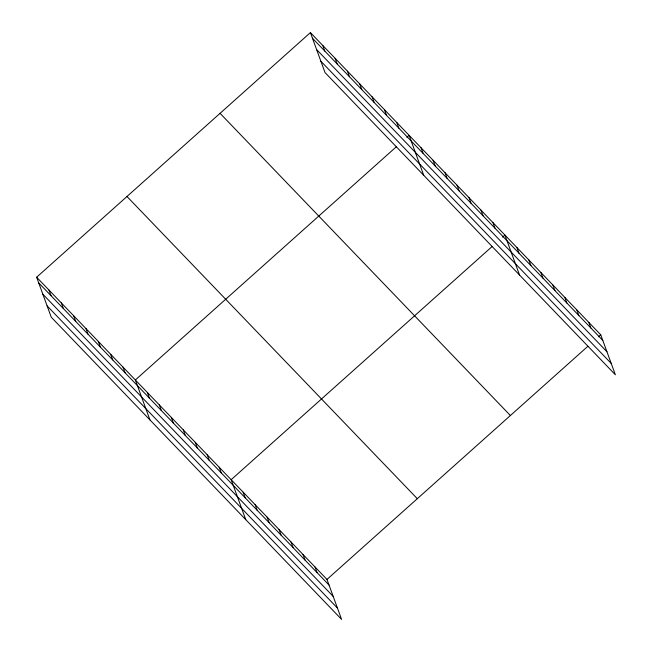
<?xml version="1.0" encoding="UTF-8"?>
<svg xmlns="http://www.w3.org/2000/svg" width="652" height="652" viewBox="0 0 652 652"><rect width="100%" height="100%" fill="white"/><g stroke="black" fill="none" stroke-linecap="round" stroke-linejoin="round"><path stroke-width="0.98" d="M36.634 277.23L326.97 579.424L341.599 619.4L51.263 317.206L36.634 277.23L310.401 32.6L600.736 334.794L615.366 374.77L325.03 72.576L310.401 32.6M396.212 146.879L135.347 379.977L149.976 419.953M406.84 137.376L409.114 135.347L423.743 175.323M492.024 246.603L231.158 479.701L245.788 519.677M502.651 237.1L504.925 235.07L519.554 275.046M326.97 579.424L587.835 346.326M598.463 336.823L600.736 334.794M312.463 38.24L602.798 340.425M316.611 49.568L606.947 351.762M320.882 61.239L611.217 363.433M220.058 113.326L510.394 415.52M126.977 196.505L417.313 498.698M38.696 282.87L329.032 585.064M42.845 294.199L333.18 596.393M47.115 305.878L337.451 608.072M588.764 322.324L590.826 327.964M576.784 309.863L578.846 315.495M564.811 297.393L566.873 303.033M552.831 284.932L554.893 290.564M540.858 272.463L542.92 278.102M528.878 260.001L530.94 265.633M516.906 247.532L518.968 253.172M492.953 222.601L495.015 228.241M480.972 210.14L483.034 215.771M469 197.67L471.062 203.31M457.019 185.209L459.081 190.84M445.047 172.739L447.109 178.379M433.067 160.278L435.128 165.91M421.094 147.808L423.156 153.448M396.775 122.503L398.837 128.134M384.435 109.658L386.497 115.298M372.096 96.814L374.158 102.454M359.757 83.969L361.819 89.609M347.418 71.133L349.48 76.765M335.079 58.289L337.141 63.92M322.74 45.444L324.802 51.076M314.989 566.963L317.051 572.595M303.017 554.493L305.079 560.133M291.036 542.032L293.098 547.664M279.064 529.563L281.126 535.202M267.084 517.101L269.146 522.733M255.111 504.632L257.173 510.272M243.131 492.17L245.193 497.802M219.178 467.239L221.24 472.871M207.206 454.77L209.268 460.41M195.225 442.309L197.295 447.94M183.253 429.839L185.315 435.479M171.272 417.378L173.342 423.009M159.3 404.908L161.362 410.548M147.328 392.447L149.389 398.079M123.008 367.133L125.07 372.773M110.669 354.289L112.731 359.928M98.33 341.452L100.392 347.084M85.991 328.608L88.053 334.24M73.652 315.764L75.713 321.403M61.312 302.919L63.374 308.559M48.973 290.075L51.035 295.715"/></g></svg>
